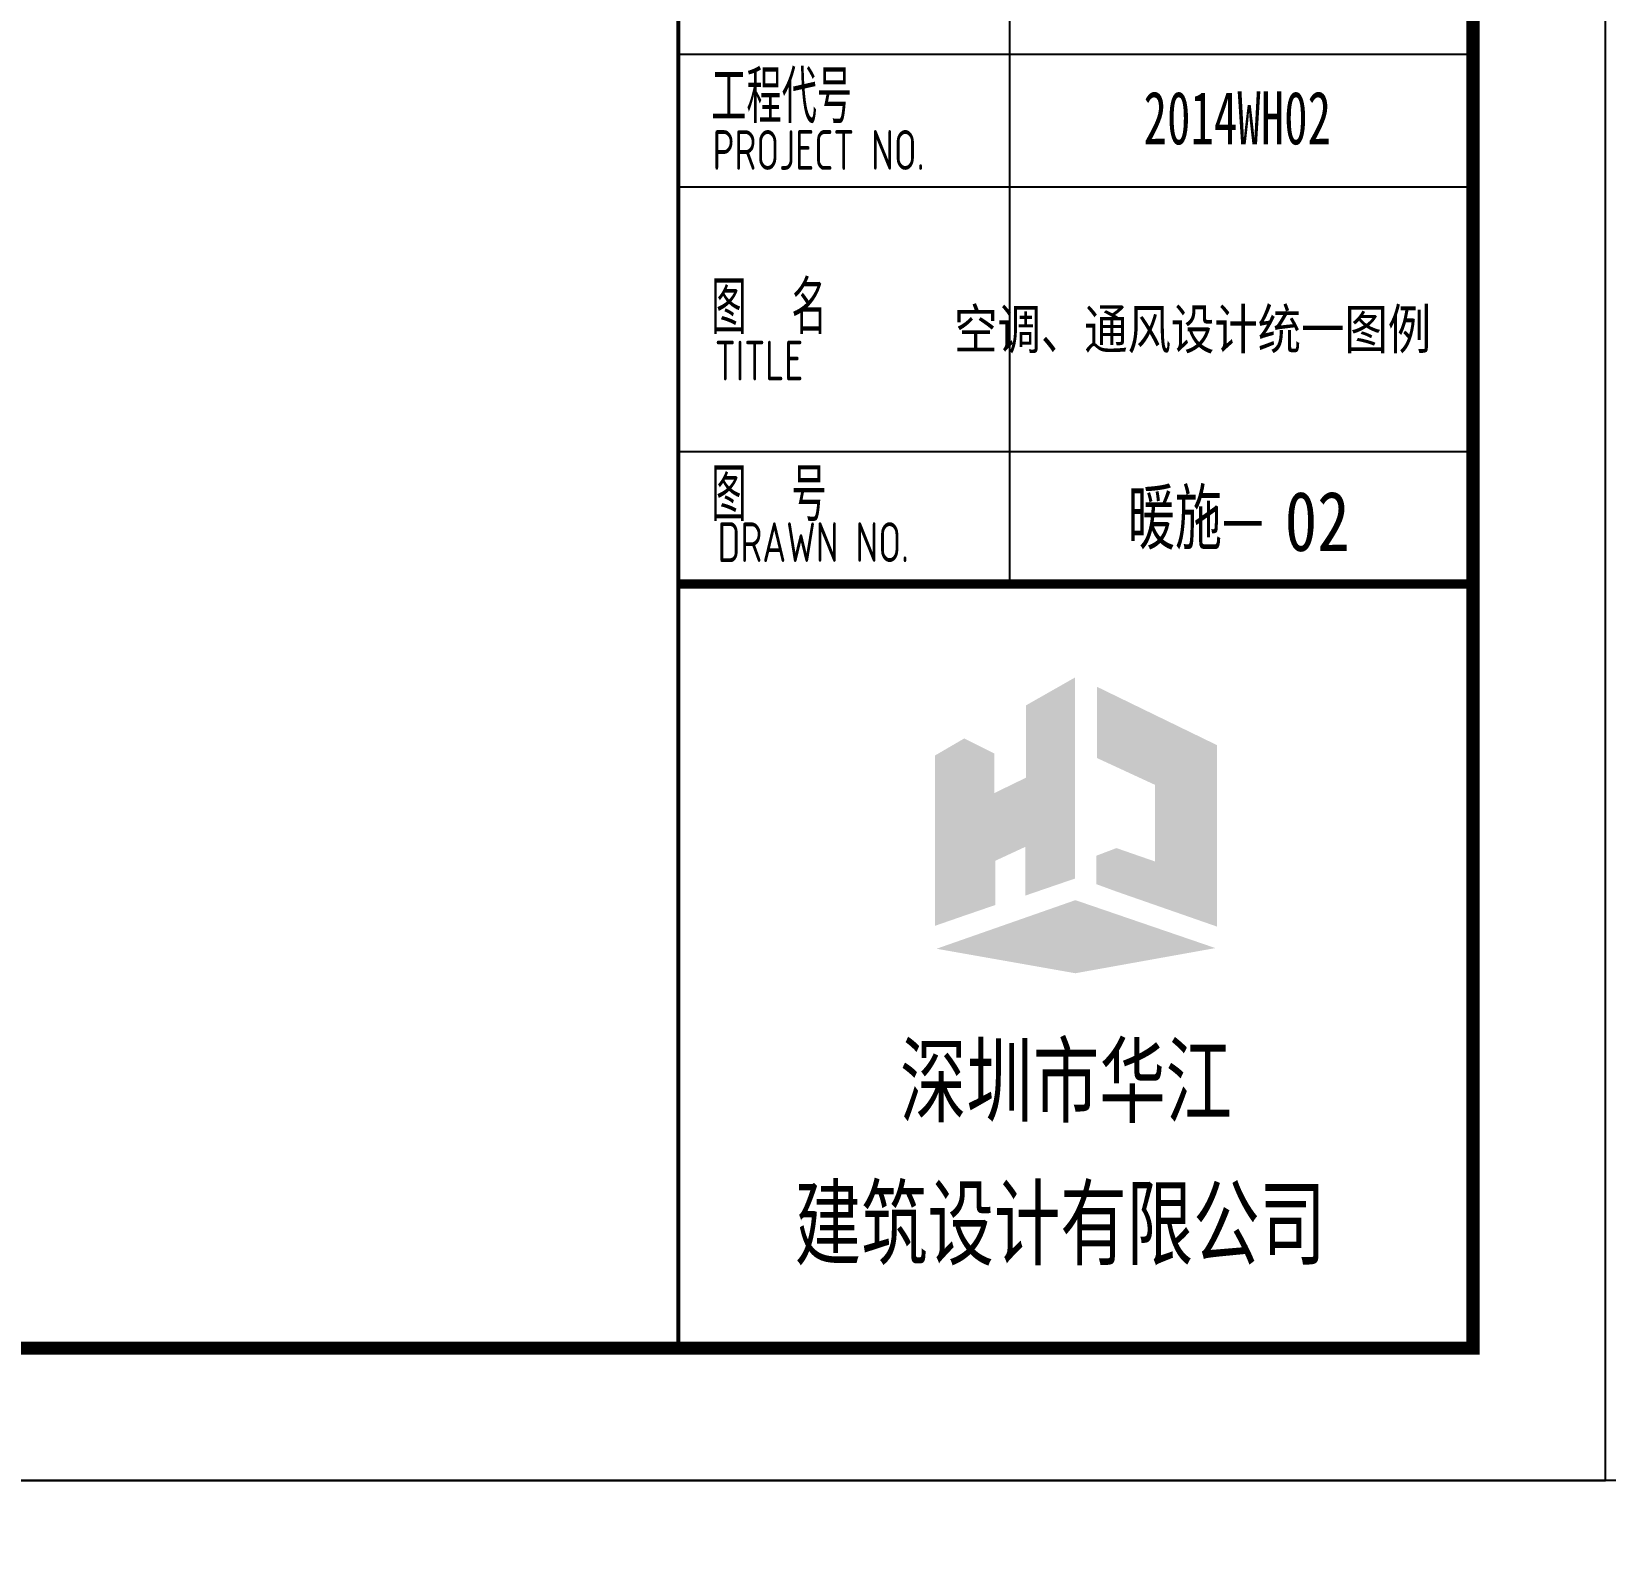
# Model space of a CAD drawing. Extents: x 2246048 to 2442613, y -66234 to 220766.
# Drawn here: x 2346630 to 2358513, y 101491 to 112908 of the extents above; entities that cross this region are included whole.
import ezdxf
from ezdxf.enums import TextEntityAlignment as Align

# ---------------------------------------------------------------- set-up
doc = ezdxf.new("R2010")
doc.units = 0
doc.header["$LTSCALE"] = 1000
doc.header["$MEASUREMENT"] = 0
doc.layers.add('J-图框线', color=4, linetype='Continuous')
doc.styles.add('-黑体', font='simhei.ttf', dxfattribs={"width": 0.8})
doc.styles.add('chc-图签黑体', font='simhei.ttf', dxfattribs={"width": 0.8})
doc.styles.add('LHR1', font='tssdeng.shx', dxfattribs={"width": 0.7, "bigfont": 'tssdchn.shx'})

# ---------------------------------------------------------------- blocks, each defined once
blk = doc.blocks.new('A$C5B595F1B')
at = {"layer": 'J-图框线'}
h = blk.add_hatch(color=256, dxfattribs=at)
h.paths.add_polyline_path([(-3381, 3971), (-3381, 3417), (-3005, 3546), (-3005, 5064), (-3376, 4853), (-3376, 4307), (-3841, 4081), (-3841, 4604), (-4062, 4475), (-4062, 3189), (-3846, 3264), (-3846, 3742)])
h.paths.add_polyline_path([(-2692, 3776), (-2692, 3448), (-1932, 3183), (-1932, 4553), (-2839, 4994), (-2839, 4649), (-2242, 4359), (-2242, 3619), (-2401, 3675)])
h = blk.add_hatch(color=256, dxfattribs=at)
h.paths.add_polyline_path([(-3841, 4604), (-3841, 4081), (-3614, 4191), (-3614, 4490)])
h.paths.add_polyline_path([(-3607, 3680), (-3381, 3785), (-3381, 3971), (-3846, 3742), (-3846, 3264), (-3607, 3346)])
h.paths.add_polyline_path([(-2692, 3776), (-2845, 3718), (-2845, 3504), (-2692, 3448)])
h.paths.add_polyline_path([(-2401, 3675), (-2242, 3619), (-2242, 4359), (-2839, 4649), (-2839, 4456), (-2402, 4254)])
blk.add_hatch(color=256, dxfattribs=at).paths.add_polyline_path([(-1945, 3021), (-3002, 3383), (-4050, 3016), (-3002, 2831)])
for p, q in [((-3500, 23771), (-3500, 5770)), ((-6000, 9770), (0, 9770)), ((-6000, 8770), (0, 8770)), ((-6000, 6770), (0, 6770))]:
    blk.add_line(p, q, dxfattribs=at)
at = {"layer": 'J-图框线', "const_width": 70}
blk.add_lwpolyline([(-6000, 5770), (0, 5770)], dxfattribs=at)
at = {"layer": 'J-图框线'}
for s, height, style, width, p in [('工程代号', 400, 'LHR1', 0.7, (-5751, 9249)), ('2014WH02', 400, '-黑体', 0.65, (-2487, 9090)), ('PROJECT NO.', 300, 'LHR1', 0.7, (-5741, 8897)), ('图  名', 400, 'LHR1', 0.7, (-5751, 7657)), ('图  号', 400, 'LHR1', 0.7, (-5751, 6245)), ('暖施—', 400, '-黑体', 0.65, (-2605, 6075)), ('深圳市华江', 525, '-黑体', 0.7, (-4326, 1758)), ('建筑设计有限公司', 525, '-黑体', 0.7, (-5121, 683))]:
    blk.add_text(s, height=height, dxfattribs=dict(at, style=style, width=width)).set_placement(p)
at = {"layer": 'J-图框线', "style": 'LHR1', "width": 0.7}
for s, p in [('TITLE', (-5390, 7307)), ('DRAWN NO.', (-4981, 5936))]:
    blk.add_text(s, height=300, dxfattribs=at).set_placement(p, align=Align.CENTER)

msp = doc.modelspace()

# ---------------------------------------------------------------- linework, layer by layer
at = {"layer": 'J-图框线'}
for points in [[(2274412.576, 101965.792), (2358512.576, 101965.792), (2358512.576, 161365.792), (2274412.576, 161365.792)], [(2274412.576, 17865.792), (2393312.576, 17865.792), (2393312.576, 101965.792), (2274412.576, 101965.792)]]:
    msp.add_lwpolyline(points, close=True, dxfattribs=at)
at = {"layer": 'J-图框线', "const_width": 100}
msp.add_lwpolyline([(2276912.576, 102965.792), (2357512.576, 102965.792), (2357512.576, 160365.792), (2276912.576, 160365.792)], close=True, dxfattribs=at)
at = {"layer": 'J-图框线', "const_width": 30, "elevation": 0}
msp.add_lwpolyline([(2351512.576, 102965.792), (2351512.576, 160365.792)], dxfattribs=at)

# ---------------------------------------------------------------- block references
at = {"layer": 'J-图框线'}
msp.add_blockref('A$C5B595F1B', (2357512.576, 102965.792), dxfattribs=at)

# ---------------------------------------------------------------- texts
at = {"layer": 'J-图框线', "style": 'chc-图签黑体', "width": 0.8}
for s, height, p in [('空调、通风设计统一图例', 300, (2353595.248, 110510.336, 0)), ('02', 450, (2356090.995, 108985.444))]:
    msp.add_text(s, height=height, rotation=359.9998434, dxfattribs=at).set_placement(p)

doc.saveas('drawing.dxf')
